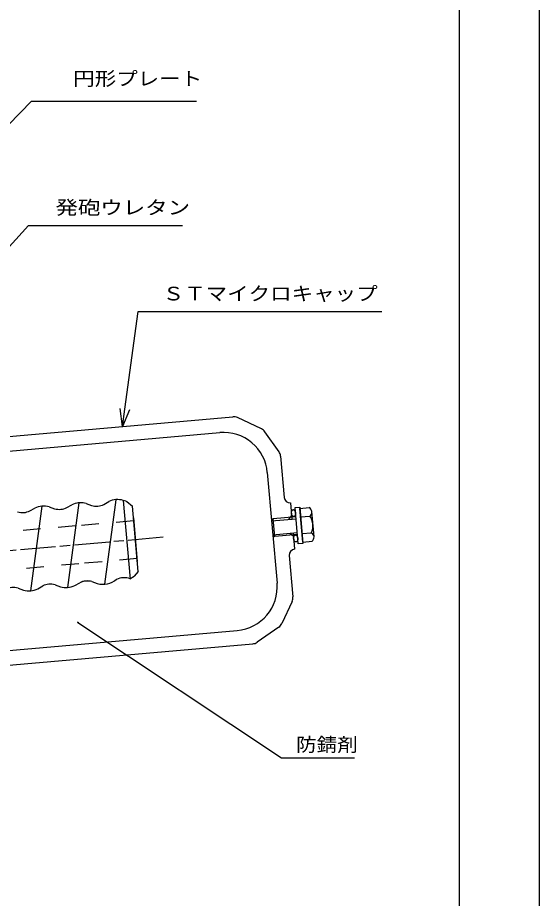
# Model space of a CAD drawing. Units: millimetres at full size, sheet at 1:1; details may follow other scales. Extents: x -8 to 1148, y -16 to 814.
# Drawn here: x 968.9 to 1147.5, y 306.2 to 607.7 of the extents above; entities that cross this region are included whole.
import ezdxf
from ezdxf.enums import TextEntityAlignment as Align

# ---------------------------------------------------------------- set-up
doc = ezdxf.new("R2010")
doc.units = ezdxf.units.MM
for name, pattern in [('CHAIN', [18.5, 12, -1.5, 3.5, -1.5]), ('CHAIN_DOUBLE_DASH', [23.5, 12, -1.5, 3.5, -1.5, 3.5, -1.5]), ('DASHED_SPACED', [12, 6, -6])]:
    doc.linetypes.add(name, pattern=pattern)
for name, color, linetype, lineweight in [('1 外形線', 7, 'Continuous', 25), ('2 細い実線', 3, 'Continuous', 25), ('3 隠れ線', 2, 'DASHED_SPACED', 25), ('4 中心線', 1, 'CHAIN', 25), ('5 想像線', 6, 'CHAIN_DOUBLE_DASH', 25), ('6 寸法線', 4, 'Continuous', 25), ('7 枠・タイトル', 7, 'Continuous', 25), ('DEFPOINTS_9', 7, 'Continuous', 25)]:
    doc.layers.add(name, color=color, linetype=linetype, lineweight=lineweight)
doc.styles.add('simplex.shx', font='')
doc.styles.get('simplex.shx').set_extended_font_data('simplex.shx')

msp = doc.modelspace()

# ---------------------------------------------------------------- linework, layer by layer
at = {"layer": '1 外形線'}
for p, q in [((946.182, 462.596), (1042.618, 471.033)), ((1052.369, 466.93), (1044.147, 470.764)), ((946.652, 457.618), (1038.125, 465.621)), ((1058.372, 459.057), (1053.559, 465.932)), ((1058.904, 457.598), (1060.141, 443.456)), ((1054.376, 451.986), (1057.687, 414.13)), ((977.185, 440.465), (973.344, 411.52)), ((979.715, 440.235), (981.549, 439.577)), ((985.761, 439.945), (987.452, 440.912)), ((989.837, 441.572), (985.995, 412.627)), ((992.367, 441.342), (994.2, 440.683)), ((992.367, 441.342), (994.2, 440.684)), ((998.413, 441.052), (1000.104, 442.019)), ((1002.489, 442.679), (998.647, 413.734)), ((1005.019, 442.449), (1007.378, 415.486)), ((1005.93, 442.194), (1005.019, 442.449)), ((1006.288, 442.105), (1008.201, 440.5)), ((1010.162, 418.086), (1008.201, 440.5)), ((1062.308, 441.638), (1062.797, 436.045)), ((973.11, 438.838), (974.801, 439.805)), ((1061.688, 435.948), (1062.7, 437.155)), ((1063.855, 440.016), (1065.449, 440.156)), ((1064.944, 427.564), (1063.855, 440.016)), ((1065.449, 440.156), (1066.538, 427.703)), ((1065.49, 439.681), (1068.678, 439.96)), ((1066.497, 428.178), (1065.49, 439.681)), ((1070.356, 429.964), (1069.601, 438.592)), ((1008.557, 436.433), (1009.864, 421.49)), ((1056.381, 436.1), (1055.823, 435.435)), ((1064.138, 436.779), (1056.381, 436.1)), ((1056.904, 430.123), (1056.381, 436.1)), ((1065.742, 436.805), (1068.93, 437.084)), ((1062.104, 431.194), (1063.31, 430.181)), ((1063.213, 431.291), (1063.702, 425.698)), ((1066.245, 431.054), (1069.433, 431.333)), ((1056.239, 430.681), (1056.904, 430.123)), ((1064.661, 430.801), (1056.904, 430.123)), ((1066.497, 428.178), (1069.684, 428.457)), ((1066.538, 427.703), (1064.944, 427.564)), ((1061.884, 423.532), (1063.121, 409.39)), ((1007.366, 415.62), (1008.798, 416.461)), ((1010.162, 418.086), (1008.798, 416.461)), ((975.795, 412.185), (977.486, 413.152)), ((981.699, 413.521), (983.532, 412.862)), ((988.447, 413.292), (990.138, 414.259)), ((994.351, 414.628), (996.184, 413.969)), ((994.351, 414.627), (996.184, 413.968)), ((969.047, 412.414), (970.88, 411.755)), ((1062.852, 407.86), (1059.305, 400.254)), ((1058.307, 399.065), (1050.875, 393.861)), ((952.579, 389.877), (1044.052, 397.88)), ((952.98, 384.893), (1049.416, 393.33))]:
    msp.add_line(p, q, dxfattribs=at)
for centre, radius, start, end in [((1042.88, 468.045), 3, 65, 95), ((1039.433, 450.678), 15, 5, 95), ((1051.101, 464.211), 3, 35, 65), ((1055.915, 457.336), 3, 5, 35), ((1062.133, 443.63), 2, 185, 275), ((977.829, 433.494), 7, 74.36613, 115.63387), ((990.481, 434.601), 7, 74.36613, 115.63387), ((990.481, 434.601), 7, 74.36613, 110.18197), ((990.481, 434.601), 7, 74.36613, 110.18197), ((995.817, 446.462), 6, 254.36605, 295.63211), ((995.817, 446.461), 6, 254.36605, 295.63211), ((1003.132, 435.708), 7, 74.36613, 115.63387), ((1007.547, 447.972), 6, 254.36605, 257.88557), ((970.514, 444.248), 6, 254.36605, 295.63211), ((983.166, 445.355), 6, 254.36605, 295.63211), ((1067.905, 438.443), 1.702, 307.00461, 62.9954), ((1064.391, 433.789), 5.608, 334.02089, 35.97911), ((1068.66, 429.816), 1.702, 307.00461, 62.9954), ((1063.876, 423.706), 2, 95, 185), ((980.082, 407.743), 6, 74.3637, 115.63395), ((985.419, 419.603), 7, 254.36613, 295.63387), ((992.734, 408.85), 6, 74.3637, 115.63395), ((992.734, 408.849), 6, 74.3637, 112.79065), ((998.07, 420.709), 7, 254.36613, 311.44867), ((1005.385, 409.956), 6, 70.18882, 115.63395), ((1042.744, 412.823), 15, 275, 5), ((967.43, 406.636), 6, 74.3637, 115.63395), ((972.767, 418.496), 7, 254.36613, 295.63387), ((1060.133, 409.128), 3, 335, 5), ((1056.586, 401.522), 3, 305, 335), ((1049.155, 396.319), 3, 275, 305)]:
    msp.add_arc(centre, radius, start, end, dxfattribs=at)
at = {"layer": '2 細い実線'}
for p, q in [((1056.381, 436.1), (1055.77, 436.047)), ((1055.823, 435.435), (1064.191, 436.167)), ((1056.239, 430.681), (1064.607, 431.413)), ((1056.904, 430.123), (1056.293, 430.069))]:
    msp.add_line(p, q, dxfattribs=at)
at = {"layer": '3 隠れ線'}
for p, q in [((1008.644, 435.437), (988.72, 433.694)), ((988.72, 433.694), (960.856, 431.256)), ((1009.777, 422.486), (989.853, 420.743)), ((989.853, 420.743), (961.989, 418.305))]:
    msp.add_line(p, q, dxfattribs=at)
at = {"layer": '4 中心線'}
msp.add_line((1018.735, 429.795), (428.551, 378.161), dxfattribs=at)
at = {"layer": '5 想像線'}
for centre in [(1063.323, 438.063), (1064.081, 429.396)]:
    msp.add_ellipse(centre, major_axis=(-0.105, 1.195), ratio=0.583333, dxfattribs=at)
at = {"layer": '6 寸法線'}
for p, q in [((1004.778, 467.723), (1004.002, 473.886)), ((1004.778, 467.723), (1005.595, 473.667)), ((1007.187, 473.448), (1004.778, 467.723))]:
    msp.add_line(p, q, dxfattribs=at)
for points in [[(906.669, 510.329), (973.697, 579.106), (1030.164, 579.106)], [(886.287, 441.211), (972.66, 536.576), (1025.38, 536.576)], [(1005.595, 473.667), (1010.192, 507.12), (1093.54, 507.12)], [(989.702, 400.533), (989.389, 400.741), (989.702, 400.533)], [(989.545, 400.637), (1059.175, 354.324), (1084.255, 354.324)]]:
    msp.add_lwpolyline(points, dxfattribs=at)
at = {"layer": '7 枠・タイトル'}
msp.add_line((1120, 787), (1120, 11), dxfattribs=at)
at = {"layer": 'DEFPOINTS_9'}
msp.add_lwpolyline([(-7.5, -16.5), (1147.5, -16.5), (1147.5, 814.5), (-7.5, 814.5)], close=True, dxfattribs=at)

# ---------------------------------------------------------------- texts
at = {"layer": '6 寸法線', "style": 'simplex.shx'}
for s, width, p in [('円形プレート', 1.15, (987.924, 583.053)), ('発砲ウレタン', 1.2, (981.86, 538.922)), ('ＳＴマイクロキャップ', 1.15, (1018.538, 509.466)), ('防錆剤', 1.1, (1064.202, 355.071))]:
    msp.add_text(s, height=4.692, dxfattribs=dict(at, width=width)).set_placement(p, align=Align.BOTTOM_LEFT)

doc.saveas('drawing.dxf')
